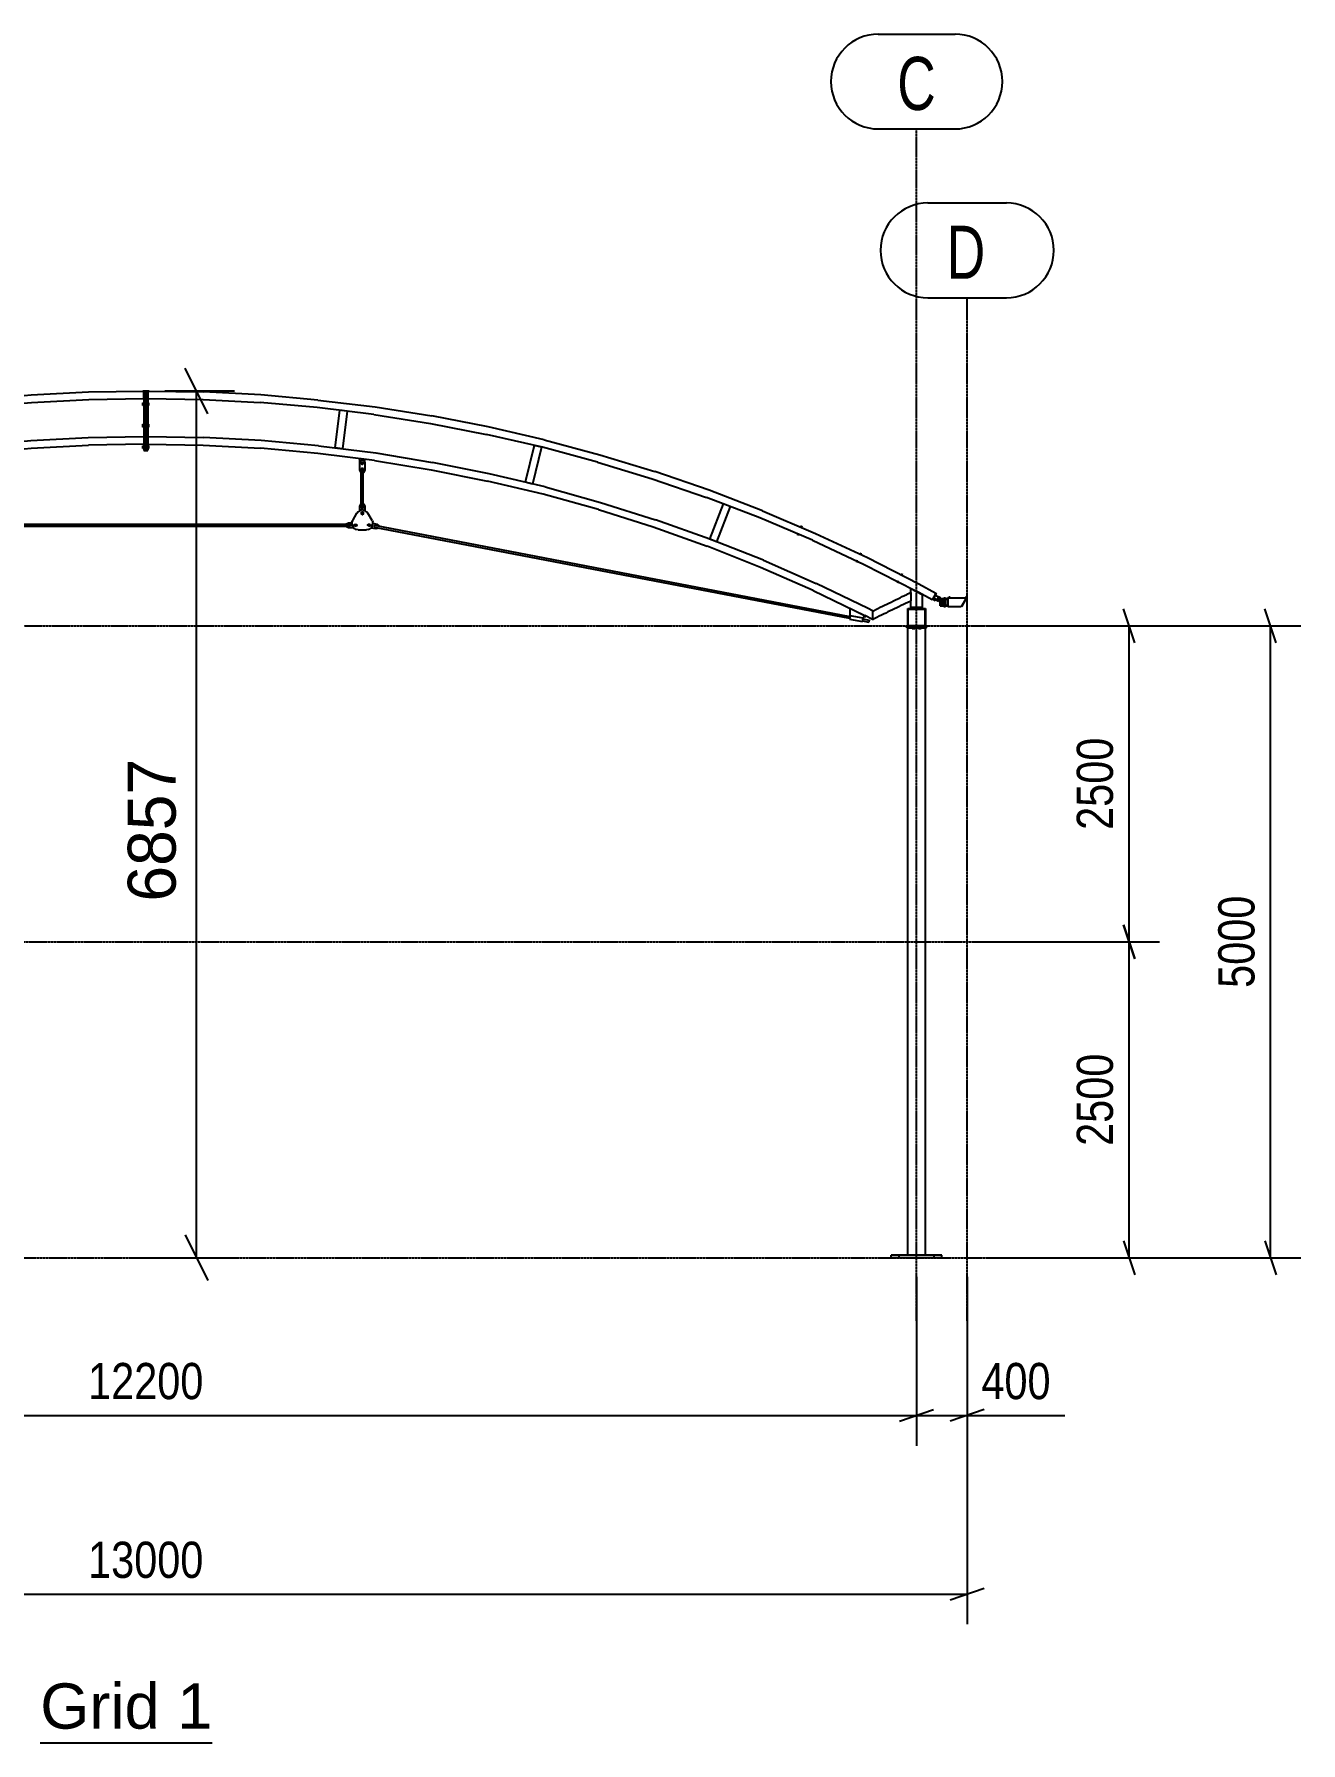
# Model space of a CAD drawing. Header units: millimetres. Extents: x 374 to 117179, y 600 to 17652.
# Drawn here: x 33720 to 43745, y 600 to 14119 of the extents above; entities that cross this region are included whole.
import ezdxf

# ---------------------------------------------------------------- set-up
doc = ezdxf.new("R2010")
doc.units = ezdxf.units.MM
doc.linetypes.add('DXK_LINE_DOT3', pattern=[5.9187, 2.979, -0.9799, 0.9799, -0.9799])
doc.styles.add('Arial', font='ARIAL.TTF', dxfattribs={"height": 0.2})
doc.styles.add('Arial Narrow', font='ARIALN.TTF', dxfattribs={"height": 0.2})
doc.styles.add('Comic Sans MS', font='COMIC.TTF', dxfattribs={"height": 0.2})
doc.styles.add('romsim', font='', dxfattribs={"height": 0.2})
doc.styles.get('romsim').set_extended_font_data('romsim')

# ---------------------------------------------------------------- blocks, each defined once
blk = doc.blocks.new('Unknown-502061-14 - 1938')
at = {"color": 7, "linetype": 'Continuous'}
blk.add_line((33768, 600), (35129, 600), dxfattribs=at)
at = {"color": 0, "linetype": 'Continuous'}
blk.add_wipeout([(35129, 712), (35129, 1088), (33768, 1088), (33768, 712)], dxfattribs=at)
at = {"color": 96, "linetype": 'Continuous', "style": 'Arial'}
blk.add_text('Grid 1', height=358.2, dxfattribs=at).set_placement((33768, 712))
blk = doc.blocks.new('Part-502061-13609 - 1938')
at = {"color": 7, "linetype": 'Continuous'}
for p, q in [((40659, 9734), (40749, 9686)), ((40659, 9701), (40659, 9734)), ((40659, 9582), (40659, 9635)), ((40749, 9686), (40749, 9582)), ((40749, 9582), (40659, 9582))]:
    blk.add_line(p, q, dxfattribs=at)
blk = doc.blocks.new('Part-502061-1948 - 1938')
at = {"color": 7, "linetype": 'Continuous'}
for p, q in [((40634, 4458), (40634, 9422)), ((40774, 4458), (40774, 9422))]:
    blk.add_line(p, q, dxfattribs=at)
blk = doc.blocks.new('Part-502061-13579 - 1938')
at = {"color": 7, "linetype": 'Continuous'}
for p, q in [((40890, 9628), (40900, 9654)), ((40890, 9596), (40890, 9628)), ((40893, 9628), (40902, 9651)), ((40893, 9599), (40893, 9628)), ((40893, 9599), (40902, 9599)), ((40900, 9654), (40947, 9654)), ((40947, 9651), (40902, 9651)), ((40946, 9596), (40946, 9599)), ((40947, 9654), (40947, 9651)), ((40890, 9596), (40946, 9596))]:
    blk.add_line(p, q, dxfattribs=at)
blk = doc.blocks.new('Part-502061-2029 - 1938')
at = {"color": 7, "linetype": 'Continuous'}
for p, q in [((40904, 4458), (40504, 4458)), ((40504, 4438), (40504, 4458)), ((40904, 4438), (40504, 4438)), ((40564, 4458), (40564, 4438)), ((40844, 4438), (40844, 4458)), ((40904, 4438), (40904, 4458))]:
    blk.add_line(p, q, dxfattribs=at)
blk = doc.blocks.new('Part-502061-13588 - 1938')
at = {"color": 7, "linetype": 'Continuous'}
for p, q in [((36187, 10243), (36207, 10253)), ((36187, 10242), (36187, 10243)), ((36222, 10242), (36187, 10242)), ((36187, 10225), (36222, 10225)), ((36187, 10223), (36187, 10225)), ((36207, 10213), (36187, 10223)), ((36207, 10253), (36235, 10253)), ((36247, 10213), (36207, 10213)), ((36222, 10241), (36222, 10242)), ((36222, 10225), (36222, 10226))]:
    blk.add_line(p, q, dxfattribs=at)
blk = doc.blocks.new('GridLine-502061-2042 - 1938')
at = {"color": 246, "linetype": 'Continuous'}
for p, q in [((40401, 14119), (41008, 14119)), ((40401, 13369), (41008, 13369))]:
    blk.add_line(p, q, dxfattribs=at)
at = {"color": 246, "linetype": 'DXK_LINE_DOT3'}
blk.add_line((40704, 3938), (40704, 13369), dxfattribs=at)
at = {"color": 246, "linetype": 'Continuous'}
for centre, start, end in [((40401, 13744), 90, 270), ((41008, 13744), 270, 90)]:
    blk.add_arc(centre, 375, start, end, dxfattribs=at)
at = {"color": 136, "linetype": 'Continuous', "style": 'romsim', "width": 0.75}
blk.add_text('C', height=420, dxfattribs=at).set_placement((40551, 13519))
blk = doc.blocks.new('GridLine-502061-2043 - 1938')
at = {"color": 246, "linetype": 'Continuous'}
for p, q in [((40793, 12783), (41415, 12783)), ((40793, 12033), (41415, 12033))]:
    blk.add_line(p, q, dxfattribs=at)
at = {"color": 246, "linetype": 'DXK_LINE_DOT3'}
blk.add_line((41104, 3938), (41104, 12033), dxfattribs=at)
at = {"color": 246, "linetype": 'Continuous'}
for centre, start, end in [((40793, 12408), 90, 270), ((41415, 12408), 270, 90)]:
    blk.add_arc(centre, 375, start, end, dxfattribs=at)
at = {"color": 136, "linetype": 'Continuous', "style": 'romsim', "width": 0.75}
blk.add_text('D', height=420, dxfattribs=at).set_placement((40943, 12183))
blk = doc.blocks.new('GridLine-502061-2044 - 1938')
at = {"color": 246, "linetype": 'Continuous'}
for p, q in [((25707, 4813), (26665, 4813)), ((25707, 4063), (26665, 4063))]:
    blk.add_line(p, q, dxfattribs=at)
at = {"color": 246, "linetype": 'DXK_LINE_DOT3'}
blk.add_line((27040, 4438), (41604, 4438), dxfattribs=at)
at = {"color": 246, "linetype": 'Continuous'}
for centre, start, end in [((25707, 4438), 90, 270), ((26665, 4438), 270, 90)]:
    blk.add_arc(centre, 375, start, end, dxfattribs=at)
at = {"color": 136, "linetype": 'Continuous', "style": 'romsim', "width": 0.75}
blk.add_text('+0', height=420, dxfattribs=at).set_placement((25857, 4213))
blk = doc.blocks.new('GridLine-502061-2045 - 1938')
at = {"color": 246, "linetype": 'Continuous'}
for p, q in [((25525, 7313), (27359, 7313)), ((25525, 6563), (27359, 6563))]:
    blk.add_line(p, q, dxfattribs=at)
at = {"color": 246, "linetype": 'DXK_LINE_DOT3'}
blk.add_line((27734, 6938), (41604, 6938), dxfattribs=at)
at = {"color": 246, "linetype": 'Continuous'}
for centre, start, end in [((25525, 6938), 90, 270), ((27359, 6938), 270, 90)]:
    blk.add_arc(centre, 375, start, end, dxfattribs=at)
at = {"color": 136, "linetype": 'Continuous', "style": 'romsim', "width": 0.75}
blk.add_text('+2500', height=420, dxfattribs=at).set_placement((25675, 6713))
blk = doc.blocks.new('GridLine-502061-2046 - 1938')
at = {"color": 246, "linetype": 'Continuous'}
for p, q in [((25543, 9813), (27378, 9813)), ((25543, 9063), (27378, 9063))]:
    blk.add_line(p, q, dxfattribs=at)
at = {"color": 246, "linetype": 'DXK_LINE_DOT3'}
blk.add_line((27753, 9438), (41604, 9438), dxfattribs=at)
at = {"color": 246, "linetype": 'Continuous'}
for centre, start, end in [((25543, 9438), 90, 270), ((27378, 9438), 270, 90)]:
    blk.add_arc(centre, 375, start, end, dxfattribs=at)
at = {"color": 136, "linetype": 'Continuous', "style": 'romsim', "width": 0.75}
blk.add_text('+5000', height=420, dxfattribs=at).set_placement((25693, 9213))
blk = doc.blocks.new('Part-502061-13562 - 1938')
at = {"color": 7, "linetype": 'Continuous'}
for p, q in [((32986, 10241), (32986, 10226)), ((32986, 10241), (36222, 10241)), ((32986, 10225), (36222, 10225)), ((36222, 10241), (36222, 10226))]:
    blk.add_line(p, q, dxfattribs=at)
blk = doc.blocks.new('Part-502061-13566 - 1938')
at = {"color": 7, "linetype": 'Continuous'}
for p, q in [((32791, 11169), (33242, 11224)), ((33242, 11224), (33695, 11264)), ((33695, 11264), (34149, 11288)), ((33699, 11204), (34152, 11228)), ((34149, 11288), (34589, 11295)), ((34152, 11228), (34589, 11235)), ((34589, 11291), (34589, 11295)), ((34589, 11235), (34589, 11291)), ((31895, 11011), (32342, 11098)), ((32342, 11098), (32791, 11169)), ((32352, 11039), (32799, 11109)), ((32799, 11109), (33248, 11165)), ((33248, 11165), (33699, 11204)), ((31452, 10909), (31895, 11011)), ((31466, 10850), (31908, 10952)), ((31908, 10952), (32352, 11039)), ((31013, 10791), (31452, 10909)), ((31029, 10733), (31466, 10850)), ((30578, 10658), (31013, 10791)), ((30596, 10601), (31029, 10733)), ((30148, 10510), (30578, 10658)), ((30168, 10453), (30596, 10601)), ((29723, 10347), (30148, 10510)), ((29746, 10291), (30168, 10453)), ((29304, 10169), (29723, 10347)), ((29329, 10114), (29746, 10291)), ((28892, 9977), (29304, 10169)), ((28918, 9923), (29329, 10114)), ((28487, 9770), (28892, 9977)), ((28515, 9717), (28918, 9923)), ((28353, 9696), (28487, 9770)), ((28382, 9644), (28353, 9696)), ((28382, 9644), (28515, 9717))]:
    blk.add_line(p, q, dxfattribs=at)
blk = doc.blocks.new('Part-502061-13567 - 1938')
at = {"color": 7, "linetype": 'Continuous'}
for p, q in [((34579, 11295), (34579, 11296)), ((34579, 11296), (34589, 11296)), ((34619, 11296), (34629, 11296)), ((34629, 11295), (34629, 11296))]:
    blk.add_line(p, q, dxfattribs=at)
blk = doc.blocks.new('Part-502061-13575 - 1938')
at = {"color": 7, "linetype": 'Continuous'}
for p, q in [((36414, 10234), (36411, 10219)), ((36411, 10218), (40173, 9497)), ((36414, 10234), (40176, 9512)), ((40276, 9477), (40325, 9467)), ((40279, 9493), (40328, 9483)), ((40328, 9483), (40325, 9467))]:
    blk.add_line(p, q, dxfattribs=at)
blk = doc.blocks.new('Part-502061-13576 - 1938')
at = {"color": 7, "linetype": 'Continuous'}
for p, q in [((36309, 10368), (36309, 10683)), ((36324, 10683), (36310, 10683)), ((36325, 10368), (36325, 10683)), ((36325, 10368), (36310, 10368))]:
    blk.add_line(p, q, dxfattribs=at)
blk = doc.blocks.new('Part-502061-13578 - 1938')
at = {"color": 7, "linetype": 'Continuous'}
for p, q in [((34619, 11235), (34619, 11295)), ((34619, 11295), (35059, 11288)), ((34619, 11235), (35057, 11228)), ((35057, 11228), (35509, 11204)), ((35513, 11264), (35059, 11288)), ((35966, 11224), (35513, 11264)), ((35966, 11224), (36418, 11169)), ((35960, 11165), (35509, 11204)), ((36409, 11109), (35960, 11165)), ((36409, 11109), (36856, 11039)), ((36418, 11169), (36867, 11098)), ((37313, 11011), (36867, 11098)), ((36856, 11039), (37301, 10952)), ((37742, 10850), (37301, 10952)), ((37756, 10909), (37313, 11011)), ((38179, 10733), (37742, 10850)), ((37756, 10909), (38196, 10791)), ((38179, 10733), (38612, 10601)), ((38196, 10791), (38631, 10658)), ((38612, 10601), (39040, 10453)), ((39061, 10510), (38631, 10658)), ((39463, 10291), (39040, 10453)), ((39485, 10347), (39061, 10510)), ((39880, 10114), (39463, 10291)), ((39485, 10347), (39904, 10169)), ((39904, 10169), (40316, 9977)), ((39880, 10114), (40290, 9923)), ((40290, 9923), (40693, 9717)), ((40316, 9977), (40721, 9770)), ((40721, 9770), (40856, 9696)), ((40826, 9644), (40693, 9717)), ((40856, 9696), (40826, 9644))]:
    blk.add_line(p, q, dxfattribs=at)
blk = doc.blocks.new('Part-502061-13580 - 1938')
at = {"color": 7, "linetype": 'Continuous'}
for p, q in [((40865, 9641), (40879, 9667)), ((40865, 9641), (40878, 9633)), ((40872, 9654), (40885, 9647)), ((40878, 9633), (40892, 9660)), ((40879, 9667), (40892, 9660))]:
    blk.add_line(p, q, dxfattribs=at)
blk = doc.blocks.new('Part-502061-13581 - 1938')
at = {"color": 7, "linetype": 'Continuous'}
for p, q in [((40634, 9434), (40634, 9574)), ((40634, 9574), (40774, 9574)), ((40774, 9574), (40774, 9434)), ((40774, 9434), (40634, 9434))]:
    blk.add_line(p, q, dxfattribs=at)
blk = doc.blocks.new('Part-502061-13582 - 1938')
at = {"color": 7, "linetype": 'Continuous'}
for p, q in [((40952, 9661), (40952, 9662)), ((40952, 9662), (40958, 9662)), ((40952, 9659), (40952, 9661)), ((40955, 9660), (40954, 9660)), ((40954, 9660), (40954, 9659)), ((40964, 9660), (40955, 9660)), ((40955, 9660), (40955, 9660)), ((40958, 9662), (40959, 9662)), ((40959, 9662), (40959, 9662)), ((40959, 9662), (40960, 9662)), ((40960, 9662), (40960, 9663)), ((40960, 9663), (40960, 9663)), ((40960, 9663), (40961, 9663)), ((40961, 9664), (40961, 9665)), ((40961, 9665), (40961, 9665)), ((40961, 9665), (40962, 9665)), ((40961, 9663), (40961, 9664)), ((40962, 9665), (40962, 9666)), ((40962, 9666), (40963, 9666)), ((40963, 9666), (40963, 9666)), ((40963, 9666), (40964, 9666)), ((40964, 9666), (40965, 9666)), ((40965, 9660), (40964, 9660)), ((40964, 9660), (40964, 9660)), ((40965, 9666), (40965, 9666)), ((40965, 9666), (40966, 9666)), ((40966, 9661), (40965, 9661)), ((40965, 9661), (40965, 9660)), ((40966, 9666), (40966, 9665)), ((40966, 9665), (40966, 9665)), ((40966, 9665), (40967, 9664)), ((40967, 9662), (40966, 9661)), ((40966, 9661), (40966, 9661)), ((40967, 9664), (40967, 9664)), ((40967, 9664), (40967, 9663)), ((40967, 9663), (40967, 9663)), ((40967, 9663), (40967, 9662)), ((41098, 9658), (41061, 9593)), ((41089, 9664), (41089, 9665)), ((41089, 9665), (41090, 9665)), ((41090, 9659), (41089, 9664)), ((41090, 9665), (41098, 9660)), ((41093, 9661), (41092, 9661)), ((41092, 9661), (41092, 9661)), ((41092, 9661), (41092, 9659)), ((41092, 9659), (41092, 9659)), ((41096, 9659), (41093, 9661)), ((41098, 9660), (41098, 9660)), ((41098, 9660), (41099, 9659)), ((41099, 9659), (41098, 9658)), ((41099, 9659), (41099, 9659)), ((41050, 9587), (40964, 9587)), ((40964, 9587), (40964, 9587)), ((41060, 9591), (41059, 9590)), ((41061, 9593), (41060, 9591))]:
    blk.add_line(p, q, dxfattribs=at)
blk = doc.blocks.new('Part-502061-13583 - 1938')
at = {"color": 7, "linetype": 'Continuous'}
for p, q in [((40952, 9587), (40952, 9659)), ((40952, 9659), (41099, 9659)), ((41099, 9659), (41057, 9587)), ((41057, 9587), (40952, 9587))]:
    blk.add_line(p, q, dxfattribs=at)
blk = doc.blocks.new('Part-502061-13584 - 1938')
at = {"color": 7, "linetype": 'Continuous'}
for p, q in [((40433, 9592), (40451, 9601)), ((40451, 9601), (40468, 9609)), ((40468, 9609), (40485, 9618)), ((40485, 9618), (40503, 9626)), ((40503, 9626), (40521, 9635)), ((40521, 9635), (40538, 9643)), ((40538, 9643), (40556, 9652)), ((40556, 9652), (40573, 9660)), ((40573, 9660), (40591, 9669)), ((40599, 9606), (40582, 9598)), ((40591, 9669), (40608, 9677)), ((40617, 9614), (40599, 9606)), ((40608, 9677), (40626, 9685)), ((40634, 9623), (40617, 9614)), ((40644, 9694), (40626, 9685)), ((40652, 9631), (40634, 9623)), ((40659, 9701), (40644, 9694)), ((40659, 9635), (40652, 9631)), ((40659, 9701), (40659, 9635)), ((40356, 9554), (40363, 9557)), ((40356, 9554), (40356, 9529)), ((40356, 9529), (40356, 9486)), ((40373, 9495), (40356, 9486)), ((40363, 9557), (40381, 9566)), ((40390, 9504), (40373, 9495)), ((40381, 9566), (40398, 9575)), ((40408, 9513), (40390, 9504)), ((40398, 9575), (40416, 9584)), ((40425, 9521), (40408, 9513)), ((40416, 9584), (40433, 9592)), ((40442, 9530), (40425, 9521)), ((40460, 9538), (40442, 9530)), ((40477, 9547), (40460, 9538)), ((40494, 9556), (40477, 9547)), ((40512, 9564), (40494, 9556)), ((40529, 9572), (40512, 9564)), ((40547, 9581), (40529, 9572)), ((40564, 9589), (40547, 9581)), ((40582, 9598), (40564, 9589))]:
    blk.add_line(p, q, dxfattribs=at)
blk = doc.blocks.new('Part-502061-13585 - 1938')
at = {"color": 7, "linetype": 'Continuous'}
for p, q in [((36241, 10271), (36274, 10329)), ((36274, 10329), (36283, 10341)), ((36351, 10341), (36361, 10329)), ((36394, 10271), (36361, 10329)), ((36235, 10258), (36241, 10271)), ((36284, 10196), (36269, 10199)), ((36284, 10196), (36351, 10196)), ((36365, 10199), (36351, 10196)), ((36394, 10271), (36399, 10258))]:
    blk.add_line(p, q, dxfattribs=at)
for centre, start, end in [((36317, 10304), 47.1484, 132.8592), ((36284, 10246), 167.1446, 252.8604), ((36351, 10246), 287.1468, 12.863)]:
    blk.add_arc(centre, 50, start, end, dxfattribs=at)
blk = doc.blocks.new('Part-502061-13591 - 1938')
at = {"color": 7, "linetype": 'Continuous'}
for p, q in [((32786, 10805), (33238, 10862)), ((33238, 10862), (33693, 10903)), ((33245, 10802), (33697, 10843)), ((33693, 10903), (34148, 10927)), ((33697, 10843), (34150, 10867)), ((34148, 10927), (34589, 10935)), ((34589, 10875), (34150, 10867)), ((34589, 10935), (34589, 10875)), ((31888, 10641), (32336, 10731)), ((32336, 10731), (32786, 10805)), ((32346, 10672), (32794, 10745)), ((32794, 10745), (33245, 10802)), ((31445, 10536), (31888, 10641)), ((31459, 10478), (31901, 10583)), ((31901, 10583), (32346, 10672)), ((30570, 10277), (31005, 10414)), ((31005, 10414), (31445, 10536)), ((31022, 10357), (31459, 10478)), ((30140, 10124), (30570, 10277)), ((30589, 10220), (31022, 10357)), ((30161, 10068), (30589, 10220)), ((29716, 9956), (30140, 10124)), ((29739, 9900), (30161, 10068)), ((29298, 9772), (29716, 9956)), ((29324, 9718), (29739, 9900)), ((28888, 9574), (29298, 9772)), ((28915, 9520), (29324, 9718)), ((28852, 9555), (28888, 9574)), ((28853, 9488), (28852, 9555)), ((28853, 9488), (28915, 9520))]:
    blk.add_line(p, q, dxfattribs=at)
blk = doc.blocks.new('Part-502061-13604 - 1938')
at = {"color": 7, "linetype": 'Continuous'}
for p, q in [((34589, 11295), (34589, 11296)), ((34589, 11296), (34604, 11296)), ((34589, 11291), (34589, 11291)), ((34604, 11291), (34589, 11291)), ((34589, 11291), (34589, 10831)), ((34604, 11295), (34604, 11296)), ((34604, 11294), (34604, 11295)), ((34604, 11295), (34604, 11295)), ((34604, 11291), (34604, 11294)), ((34604, 11291), (34604, 10831)), ((34589, 10831), (34589, 10828)), ((34604, 10831), (34589, 10831)), ((34589, 10828), (34589, 10827)), ((34589, 10827), (34589, 10826)), ((34589, 10826), (34589, 10826)), ((34589, 10826), (34604, 10826)), ((34604, 10828), (34604, 10831)), ((34604, 10827), (34604, 10828)), ((34604, 10826), (34604, 10827)), ((34604, 10826), (34604, 10826))]:
    blk.add_line(p, q, dxfattribs=at)
blk = doc.blocks.new('Part-502061-13605 - 1938')
at = {"color": 7, "linetype": 'Continuous'}
for p, q in [((34604, 11296), (34604, 11295)), ((34604, 11296), (34619, 11296)), ((34604, 11295), (34604, 11295)), ((34604, 11295), (34604, 11294)), ((34604, 11294), (34604, 11291)), ((34619, 11291), (34604, 11291)), ((34604, 11291), (34604, 10831)), ((34619, 11295), (34619, 11296)), ((34619, 11291), (34619, 10831)), ((34604, 10831), (34604, 10828)), ((34619, 10831), (34604, 10831)), ((34604, 10828), (34604, 10827)), ((34604, 10827), (34604, 10826)), ((34604, 10826), (34604, 10826)), ((34604, 10826), (34619, 10826)), ((34619, 10828), (34619, 10831)), ((34619, 10827), (34619, 10828)), ((34619, 10826), (34619, 10827)), ((34619, 10826), (34619, 10826))]:
    blk.add_line(p, q, dxfattribs=at)
blk = doc.blocks.new('Part-502061-13608 - 1938')
at = {"color": 7, "linetype": 'Continuous'}
for p, q in [((40638, 9570), (40770, 9570)), ((40638, 9438), (40638, 9570)), ((40770, 9570), (40770, 9438)), ((40770, 9438), (40638, 9438))]:
    blk.add_line(p, q, dxfattribs=at)
blk = doc.blocks.new('Part-502061-13610 - 1938')
at = {"color": 7, "linetype": 'Continuous'}
for p, q in [((34619, 10875), (34619, 10935)), ((34619, 10935), (35060, 10927)), ((34619, 10875), (35058, 10867)), ((35058, 10867), (35511, 10843)), ((35516, 10903), (35060, 10927)), ((35964, 10802), (35511, 10843)), ((35970, 10862), (35516, 10903)), ((35970, 10862), (36423, 10805)), ((36414, 10745), (35964, 10802)), ((36414, 10745), (36862, 10672)), ((36423, 10805), (36873, 10731)), ((37320, 10641), (36873, 10731)), ((36862, 10672), (37307, 10583)), ((37749, 10478), (37307, 10583)), ((37764, 10536), (37320, 10641)), ((38186, 10357), (37749, 10478)), ((37764, 10536), (38203, 10414)), ((38203, 10414), (38638, 10277)), ((38186, 10357), (38619, 10220)), ((39068, 10124), (38638, 10277)), ((38619, 10220), (39047, 10068)), ((39469, 9900), (39047, 10068)), ((39492, 9956), (39068, 10124)), ((39885, 9718), (39469, 9900)), ((39492, 9956), (39910, 9772)), ((40321, 9574), (39910, 9772)), ((39885, 9718), (40294, 9520)), ((40356, 9488), (40294, 9520)), ((40356, 9555), (40321, 9574)), ((40356, 9555), (40356, 9488))]:
    blk.add_line(p, q, dxfattribs=at)
blk = doc.blocks.new('Part-502061-13611 - 1938')
at = {"color": 7, "linetype": 'Continuous'}
for p, q in [((36136, 11143), (36100, 10845)), ((36196, 11136), (36136, 11143)), ((36196, 11136), (36160, 10838)), ((36160, 10838), (36100, 10845))]:
    blk.add_line(p, q, dxfattribs=at)
blk = doc.blocks.new('Part-502061-13612 - 1938')
at = {"color": 7, "linetype": 'Continuous'}
for p, q in [((40902, 9599), (40902, 9649)), ((40902, 9649), (40952, 9649)), ((40952, 9599), (40902, 9599)), ((40949, 9646), (40905, 9646)), ((40905, 9646), (40905, 9602)), ((40905, 9602), (40949, 9602)), ((40949, 9602), (40949, 9646)), ((40952, 9649), (40952, 9599))]:
    blk.add_line(p, q, dxfattribs=at)
blk = doc.blocks.new('Part-502061-13613 - 1938')
at = {"color": 7, "linetype": 'Continuous'}
for p, q in [((40828, 9648), (40833, 9645)), ((40859, 9692), (40833, 9645)), ((40855, 9695), (40859, 9692))]:
    blk.add_line(p, q, dxfattribs=at)
blk = doc.blocks.new('Part-502061-13614 - 1938')
at = {"color": 7, "linetype": 'Continuous'}
for p, q in [((40839, 9657), (40865, 9642)), ((40852, 9680), (40879, 9666))]:
    blk.add_line(p, q, dxfattribs=at)
blk = doc.blocks.new('Part-502061-13615 - 1938')
at = {"color": 7, "linetype": 'Continuous'}
for p, q in [((40880, 9638), (40891, 9632)), ((40890, 9655), (40899, 9651))]:
    blk.add_line(p, q, dxfattribs=at)
blk = doc.blocks.new('Part-502061-13616 - 1938')
at = {"color": 7, "linetype": 'Continuous'}
for p, q in [((40843, 9646), (40847, 9653)), ((40854, 9639), (40843, 9646)), ((40847, 9653), (40858, 9646)), ((40848, 9643), (40852, 9650)), ((40854, 9639), (40858, 9646))]:
    blk.add_line(p, q, dxfattribs=at)
blk = doc.blocks.new('Part-502061-13617 - 1938')
at = {"color": 7, "linetype": 'Continuous'}
for p, q in [((36297, 10728), (36297, 10760)), ((36337, 10728), (36337, 10755))]:
    blk.add_line(p, q, dxfattribs=at)
blk = doc.blocks.new('Part-502061-13618 - 1938')
at = {"color": 7, "linetype": 'Continuous'}
for p, q in [((40177, 9515), (40172, 9490)), ((40172, 9490), (40275, 9471)), ((40177, 9517), (40177, 9516)), ((40177, 9517), (40177, 9517)), ((40177, 9516), (40177, 9516)), ((40177, 9516), (40177, 9515)), ((40275, 9473), (40280, 9498)), ((40275, 9472), (40275, 9473)), ((40275, 9471), (40275, 9472)), ((40275, 9471), (40275, 9471))]:
    blk.add_line(p, q, dxfattribs=at)
blk = doc.blocks.new('Part-502061-13619 - 1938')
at = {"color": 7, "linetype": 'Continuous'}
for p, q in [((40177, 9573), (40178, 9574)), ((40177, 9572), (40177, 9573)), ((40177, 9573), (40177, 9573)), ((40177, 9517), (40177, 9572)), ((40280, 9498), (40177, 9517)), ((40178, 9574), (40178, 9574)), ((40178, 9574), (40179, 9574)), ((40179, 9574), (40180, 9574)), ((40180, 9574), (40301, 9514)), ((40280, 9498), (40281, 9502)), ((40282, 9505), (40281, 9502)), ((40291, 9511), (40289, 9510)), ((40291, 9511), (40300, 9511)), ((40301, 9511), (40300, 9511)), ((40301, 9514), (40301, 9514))]:
    blk.add_line(p, q, dxfattribs=at)
for centre, radius, start, end in [((40291, 9501), 10, 103.2549, 156.2745), ((40300, 9513), 2, 289.232, 44.6243)]:
    blk.add_arc(centre, radius, start, end, dxfattribs=at)
blk = doc.blocks.new('Part-502061-13620 - 1938')
at = {"color": 7, "linetype": 'Continuous'}
for p, q in [((36297, 10383), (36307, 10403)), ((36297, 10350), (36297, 10383)), ((36307, 10403), (36309, 10403)), ((36309, 10403), (36309, 10368)), ((36309, 10368), (36310, 10368)), ((36323, 10368), (36326, 10368)), ((36326, 10368), (36326, 10403)), ((36326, 10403), (36327, 10403)), ((36327, 10403), (36337, 10383)), ((36337, 10383), (36337, 10350))]:
    blk.add_line(p, q, dxfattribs=at)
blk = doc.blocks.new('Part-502061-13621 - 1938')
at = {"color": 7, "linetype": 'Continuous'}
for p, q in [((36423, 10204), (36385, 10211)), ((36400, 10249), (36431, 10243)), ((36411, 10218), (36411, 10219)), ((36411, 10218), (36445, 10211)), ((36414, 10235), (36448, 10228)), ((36414, 10234), (36414, 10235)), ((36445, 10210), (36423, 10204)), ((36431, 10243), (36448, 10229)), ((36445, 10211), (36445, 10210)), ((36448, 10229), (36448, 10228))]:
    blk.add_line(p, q, dxfattribs=at)
blk = doc.blocks.new('Part-502061-13622 - 1938')
at = {"color": 7, "linetype": 'Continuous'}
for p, q in [((36297, 10728), (36297, 10732)), ((36297, 10668), (36297, 10728)), ((36309, 10683), (36310, 10683)), ((36309, 10683), (36309, 10648)), ((36324, 10683), (36326, 10683)), ((36326, 10648), (36326, 10683)), ((36337, 10732), (36337, 10728)), ((36337, 10728), (36337, 10668)), ((36307, 10648), (36297, 10668)), ((36309, 10648), (36307, 10648)), ((36327, 10648), (36326, 10648)), ((36337, 10668), (36327, 10648))]:
    blk.add_line(p, q, dxfattribs=at)
blk.add_arc((36317, 10728), 20, 10.0037, 170.0037, dxfattribs=at)
blk = doc.blocks.new('Part-502061-13623 - 1938')
at = {"color": 7, "linetype": 'Continuous'}
for p, q in [((37676, 10865), (37605, 10573)), ((37735, 10850), (37663, 10559)), ((37735, 10850), (37676, 10865)), ((37663, 10559), (37605, 10573))]:
    blk.add_line(p, q, dxfattribs=at)
blk = doc.blocks.new('Part-502061-13624 - 1938')
at = {"color": 7, "linetype": 'Continuous'}
for p, q in [((39172, 10403), (39065, 10122)), ((39228, 10382), (39121, 10101)), ((39228, 10382), (39172, 10403)), ((39121, 10101), (39065, 10122))]:
    blk.add_line(p, q, dxfattribs=at)
blk = doc.blocks.new('Bolt-502061-13631 - 1938')
at = {"color": 7, "linetype": 'Continuous'}
for p, q in [((39759, 10160), (39761, 10164)), ((39773, 10154), (39759, 10160)), ((39768, 10162), (39761, 10164)), ((39763, 10158), (39765, 10163)), ((39764, 10163), (39765, 10163)), ((39764, 10163), (39765, 10163)), ((39770, 10156), (39772, 10160)), ((39773, 10154), (39775, 10159)), ((39784, 10220), (39786, 10225)), ((39800, 10219), (39786, 10225)), ((39787, 10219), (39789, 10223)), ((39798, 10214), (39791, 10217)), ((39794, 10216), (39796, 10220)), ((39794, 10216), (39794, 10216)), ((39794, 10216), (39794, 10216)), ((39798, 10214), (39800, 10219))]:
    blk.add_line(p, q, dxfattribs=at)
blk = doc.blocks.new('Bolt-502061-13632 - 1938')
at = {"color": 7, "linetype": 'Continuous'}
for p, q in [((40253, 10006), (40255, 10011)), ((40269, 10005), (40255, 10011)), ((40257, 10005), (40259, 10009)), ((40264, 10002), (40266, 10006)), ((40267, 10000), (40269, 10005)), ((40226, 9947), (40228, 9952)), ((40240, 9941), (40226, 9947)), ((40235, 9948), (40228, 9952)), ((40230, 9945), (40232, 9950)), ((40232, 9950), (40232, 9950)), ((40232, 9950), (40232, 9950)), ((40237, 9942), (40239, 9947)), ((40240, 9941), (40242, 9945)), ((40267, 10000), (40260, 10003)), ((40264, 10001), (40264, 10001)), ((40264, 10001), (40264, 10001))]:
    blk.add_line(p, q, dxfattribs=at)
blk = doc.blocks.new('Bolt-502061-13633 - 1938')
at = {"color": 7, "linetype": 'Continuous'}
for p, q in [((40551, 9784), (40553, 9789)), ((40565, 9778), (40551, 9784)), ((40560, 9785), (40553, 9789)), ((40554, 9783), (40557, 9787)), ((40556, 9787), (40556, 9787)), ((40556, 9787), (40556, 9787)), ((40561, 9779), (40563, 9784)), ((40565, 9778), (40567, 9782)), ((40580, 9843), (40582, 9847)), ((40595, 9840), (40582, 9847)), ((40583, 9841), (40585, 9845)), ((40593, 9836), (40586, 9839)), ((40590, 9838), (40592, 9842)), ((40590, 9837), (40590, 9837)), ((40590, 9837), (40590, 9837)), ((40593, 9836), (40595, 9840))]:
    blk.add_line(p, q, dxfattribs=at)
blk = doc.blocks.new('Bolt-502061-13634 - 1938')
at = {"color": 7, "linetype": 'Continuous'}
for p, q in [((40919, 9654), (40919, 9659)), ((40919, 9659), (40934, 9659)), ((40923, 9654), (40923, 9659)), ((40923, 9649), (40923, 9651)), ((40923, 9602), (40923, 9646)), ((40931, 9654), (40931, 9659)), ((40931, 9649), (40931, 9651)), ((40931, 9602), (40931, 9646)), ((40934, 9654), (40934, 9659)), ((40919, 9591), (40919, 9596)), ((40919, 9591), (40934, 9591)), ((40923, 9591), (40923, 9596)), ((40931, 9591), (40931, 9596)), ((40934, 9591), (40934, 9596))]:
    blk.add_line(p, q, dxfattribs=at)
blk = doc.blocks.new('Bolt-502061-13637 - 1938')
at = {"color": 7, "linetype": 'Continuous'}
for p, q in [((36310, 10334), (36311, 10337)), ((36310, 10323), (36310, 10334)), ((36311, 10320), (36310, 10323)), ((36311, 10337), (36312, 10339)), ((36312, 10318), (36311, 10320)), ((36312, 10339), (36315, 10340)), ((36315, 10316), (36312, 10318)), ((36315, 10340), (36317, 10341)), ((36317, 10316), (36315, 10316)), ((36317, 10341), (36320, 10340)), ((36320, 10316), (36317, 10316)), ((36320, 10340), (36322, 10339)), ((36322, 10318), (36320, 10316)), ((36322, 10339), (36324, 10337)), ((36324, 10320), (36322, 10318)), ((36324, 10337), (36324, 10334)), ((36324, 10334), (36324, 10323)), ((36324, 10323), (36324, 10320))]:
    blk.add_line(p, q, dxfattribs=at)
for start, end in [(90.0022, 270.0022), (270.0022, 90.0022)]:
    blk.add_arc((36317, 10328), 6, start, end, dxfattribs=at)
blk = doc.blocks.new('Bolt-502061-13638 - 1938')
at = {"color": 7, "linetype": 'Continuous'}
for p, q in [((36250, 10236), (36252, 10238)), ((36250, 10233), (36250, 10236)), ((36250, 10231), (36250, 10233)), ((36252, 10228), (36250, 10231)), ((36252, 10238), (36254, 10240)), ((36254, 10227), (36252, 10228)), ((36254, 10240), (36257, 10240)), ((36257, 10226), (36254, 10227)), ((36257, 10240), (36268, 10240)), ((36268, 10226), (36257, 10226)), ((36268, 10240), (36270, 10240)), ((36270, 10227), (36268, 10226)), ((36270, 10240), (36273, 10238)), ((36273, 10228), (36270, 10227)), ((36273, 10238), (36274, 10236)), ((36274, 10231), (36273, 10228)), ((36274, 10236), (36275, 10233)), ((36275, 10233), (36274, 10231))]:
    blk.add_line(p, q, dxfattribs=at)
for start, end in [(0.0023, 180.0023), (180.0023, 0.0023)]:
    blk.add_arc((36262, 10233), 6, start, end, dxfattribs=at)
blk = doc.blocks.new('Bolt-502061-13639 - 1938')
at = {"color": 7, "linetype": 'Continuous'}
for p, q in [((36361, 10236), (36362, 10239)), ((36361, 10233), (36361, 10236)), ((36362, 10231), (36361, 10233)), ((36362, 10239), (36364, 10241)), ((36364, 10229), (36362, 10231)), ((36364, 10241), (36366, 10242)), ((36366, 10228), (36364, 10229)), ((36366, 10242), (36369, 10242)), ((36377, 10226), (36366, 10228)), ((36369, 10242), (36380, 10240)), ((36380, 10226), (36377, 10226)), ((36380, 10240), (36382, 10239)), ((36382, 10227), (36380, 10226)), ((36382, 10239), (36384, 10237)), ((36384, 10229), (36382, 10227)), ((36384, 10237), (36385, 10234)), ((36385, 10231), (36384, 10229)), ((36385, 10234), (36385, 10231))]:
    blk.add_line(p, q, dxfattribs=at)
for start, end in [(349.1418, 169.1418), (169.1418, 349.1418)]:
    blk.add_arc((36373, 10234), 6, start, end, dxfattribs=at)
blk = doc.blocks.new('Bolt-502061-13643 - 1938')
at = {"color": 7, "linetype": 'Continuous'}
for p, q in [((34581, 11202), (34589, 11202)), ((34581, 11180), (34581, 11202)), ((34581, 11196), (34589, 11196)), ((34581, 11185), (34589, 11185)), ((34589, 11180), (34581, 11180)), ((34627, 11202), (34619, 11202)), ((34619, 11196), (34627, 11196)), ((34619, 11185), (34627, 11185)), ((34619, 11180), (34627, 11180)), ((34627, 11180), (34627, 11202)), ((34581, 11032), (34589, 11032)), ((34581, 11010), (34581, 11032)), ((34581, 11026), (34589, 11026)), ((34581, 11015), (34589, 11015)), ((34589, 11010), (34581, 11010)), ((34627, 11032), (34619, 11032)), ((34619, 11026), (34627, 11026)), ((34619, 11015), (34627, 11015)), ((34619, 11010), (34627, 11010)), ((34627, 11010), (34627, 11032)), ((34581, 10862), (34589, 10862)), ((34581, 10840), (34581, 10862)), ((34581, 10856), (34589, 10856)), ((34581, 10845), (34589, 10845)), ((34589, 10840), (34581, 10840)), ((34627, 10862), (34619, 10862)), ((34619, 10856), (34627, 10856)), ((34619, 10845), (34627, 10845)), ((34619, 10840), (34627, 10840)), ((34627, 10840), (34627, 10862))]:
    blk.add_line(p, q, dxfattribs=at)
blk = doc.blocks.new('Bolt-502061-13644 - 1938')
at = {"color": 7, "linetype": 'Continuous'}
for p, q in [((40853, 9681), (40852, 9680)), ((40852, 9680), (40853, 9681))]:
    blk.add_line(p, q, dxfattribs=at)
blk = doc.blocks.new('Bolt-502061-13645 - 1938')
at = {"color": 7, "linetype": 'Continuous'}
for p, q in [((40843, 9646), (40840, 9641)), ((40852, 9635), (40840, 9641)), ((40854, 9639), (40843, 9646)), ((40846, 9638), (40848, 9643)), ((40847, 9653), (40847, 9653)), ((40858, 9646), (40847, 9653)), ((40852, 9650), (40853, 9652)), ((40854, 9639), (40852, 9635)), ((40858, 9647), (40858, 9646))]:
    blk.add_line(p, q, dxfattribs=at)
blk = doc.blocks.new('Bolt-502061-13646 - 1938')
at = {"color": 7, "linetype": 'Continuous'}
for radius, start, end in [(7, 359.9992, 179.9992), (7, 179.9992, 359.9992), (6, 119.9992, 299.9992), (6, 299.9992, 119.9992)]:
    blk.add_arc((36317, 10723), radius, start, end, dxfattribs=at)
blk = doc.blocks.new('Part-502061-13648 - 1938')
at = {"color": 7, "linetype": 'Continuous'}
for p, q in [((40634, 9434), (40626, 9434)), ((40626, 9422), (40626, 9434)), ((40626, 9422), (40754, 9422)), ((40634, 9434), (40634, 9434)), ((40642, 9422), (40642, 9434)), ((40654, 9422), (40654, 9434)), ((40664, 9422), (40664, 9434)), ((40744, 9422), (40744, 9434)), ((40754, 9422), (40754, 9434)), ((40754, 9422), (40782, 9422)), ((40766, 9422), (40766, 9434)), ((40782, 9434), (40774, 9434)), ((40782, 9422), (40782, 9434))]:
    blk.add_line(p, q, dxfattribs=at)
blk = doc.blocks.new('Bolt-502061-13651 - 1938')
at = {"color": 7, "linetype": 'Continuous'}
for p, q in [((40670, 9414), (40670, 9422)), ((40689, 9414), (40670, 9414)), ((40679, 9414), (40679, 9422)), ((40689, 9422), (40689, 9414)), ((40720, 9414), (40720, 9422)), ((40739, 9414), (40720, 9414)), ((40729, 9414), (40729, 9422)), ((40739, 9422), (40739, 9414))]:
    blk.add_line(p, q, dxfattribs=at)
blk = doc.blocks.new('Part-502061-13654 - 1938')
at = {"color": 7, "linetype": 'Continuous'}
for p, q in [((40659, 9582), (40658, 9582)), ((40658, 9582), (40658, 9582)), ((40658, 9574), (40658, 9582)), ((40659, 9582), (40659, 9582)), ((40661, 9574), (40661, 9582)), ((40661, 9582), (40748, 9582)), ((40748, 9574), (40748, 9582)), ((40750, 9582), (40749, 9582)), ((40750, 9582), (40750, 9582)), ((40750, 9582), (40750, 9582)), ((40750, 9574), (40750, 9582))]:
    blk.add_line(p, q, dxfattribs=at)
blk = doc.blocks.new('StraightDimension-502061-2049 - 1938')
at = {"color": 6, "linetype": 'Continuous'}
for p, q in [((28504, 4288), (28504, 2951)), ((40704, 4288), (40704, 2951)), ((28639, 3236), (28369, 3146)), ((28504, 3191), (40704, 3191)), ((40569, 3146), (40839, 3236))]:
    blk.add_line(p, q, dxfattribs=at)
at = {"color": 0}
blk.add_wipeout([(35121, 3259), (35121, 3679), (34087, 3679), (34087, 3259)], dxfattribs=at)
at = {"color": 7, "style": 'Arial Narrow'}
blk.add_text('12200', height=286.3, dxfattribs=at).set_placement((34147, 3319))
blk = doc.blocks.new('StraightDimension-502061-2052 - 1938')
at = {"color": 6, "linetype": 'Continuous'}
for p, q in [((42431, 9303), (42341, 9573)), ((41254, 9438), (42626, 9438)), ((42386, 6938), (42386, 9438)), ((42341, 7073), (42431, 6803)), ((41254, 6938), (42626, 6938))]:
    blk.add_line(p, q, dxfattribs=at)
at = {"color": 0}
blk.add_wipeout([(42318, 8614), (41898, 8614), (41898, 7763), (42318, 7763)], dxfattribs=at)
at = {"color": 7, "style": 'Arial Narrow'}
blk.add_text('2500', height=286.3, rotation=90.0002, dxfattribs=at).set_placement((42258, 7823))
blk = doc.blocks.new('StraightDimension-502061-2048 - 1938')
at = {"color": 6, "linetype": 'Continuous'}
for p, q in [((40704, 4288), (40704, 2951)), ((41104, 4288), (41104, 2951)), ((40569, 3146), (40839, 3236)), ((40704, 3191), (41104, 3191)), ((41239, 3236), (40969, 3146))]:
    blk.add_line(p, q, dxfattribs=at)
at = {"color": 0}
blk.add_wipeout([(41825, 3259), (41825, 3679), (41157, 3679), (41157, 3259)], dxfattribs=at)
at = {"color": 6, "linetype": 'Continuous'}
blk.add_line((41104, 3191), (41878, 3191), dxfattribs=at)
blk.add_line((41104, 3191), (41878, 3191), dxfattribs=at)
at = {"color": 7, "style": 'Arial Narrow'}
blk.add_text('400', height=286.3, dxfattribs=at).set_placement((41217, 3319))
blk = doc.blocks.new('StraightDimension-502061-2053 - 1938')
at = {"color": 6, "linetype": 'Continuous'}
for p, q in [((42431, 6803), (42341, 7073)), ((41254, 6938), (42626, 6938)), ((42386, 4438), (42386, 6938)), ((42341, 4573), (42431, 4303)), ((41254, 4438), (42626, 4438))]:
    blk.add_line(p, q, dxfattribs=at)
at = {"color": 0}
blk.add_wipeout([(42318, 6114), (41898, 6114), (41898, 5263), (42318, 5263)], dxfattribs=at)
at = {"color": 7, "style": 'Arial Narrow'}
blk.add_text('2500', height=286.3, rotation=90.0002, dxfattribs=at).set_placement((42258, 5323))
blk = doc.blocks.new('StraightDimension-502061-2055 - 1938')
at = {"color": 6, "linetype": 'Continuous'}
for p, q in [((28104, 4288), (28104, 1538)), ((41104, 4288), (41104, 1538)), ((28239, 1823), (27969, 1732)), ((28104, 1777), (41104, 1777)), ((40969, 1732), (41239, 1823))]:
    blk.add_line(p, q, dxfattribs=at)
at = {"color": 0}
blk.add_wipeout([(35121, 1845), (35121, 2265), (34087, 2265), (34087, 1845)], dxfattribs=at)
at = {"color": 7, "style": 'Arial Narrow'}
blk.add_text('13000', height=286.3, dxfattribs=at).set_placement((34147, 1905))
blk = doc.blocks.new('StraightDimension-502061-2057 - 1938')
at = {"color": 6, "linetype": 'Continuous'}
for p, q in [((43550, 9303), (43460, 9573)), ((41254, 9438), (43745, 9438)), ((43505, 4438), (43505, 9438)), ((43460, 4573), (43550, 4303)), ((41254, 4438), (43745, 4438))]:
    blk.add_line(p, q, dxfattribs=at)
at = {"color": 0}
blk.add_wipeout([(43438, 7364), (43018, 7364), (43018, 6513), (43438, 6513)], dxfattribs=at)
at = {"color": 7, "style": 'Arial Narrow'}
blk.add_text('5000', height=286.3, rotation=90.0002, dxfattribs=at).set_placement((43378, 6573))
blk = doc.blocks.new('StraightDimension-502061-14302 - 1938')
at = {"color": 6, "linetype": 'Continuous'}
for p, q in [((35095, 11116), (34915, 11476)), ((34754, 11296), (35305, 11296)), ((35005, 4438), (35005, 11296)), ((34915, 4618), (35095, 4258)), ((34472, 4438), (35305, 4438))]:
    blk.add_line(p, q, dxfattribs=at)
at = {"color": 0}
blk.add_wipeout([(34915, 8553), (34390, 8553), (34390, 7181), (34915, 7181)], dxfattribs=at)
at = {"color": 7, "style": 'Comic Sans MS'}
blk.add_text('6857', height=379.4, rotation=90.0002, dxfattribs=at).set_placement((34840, 7256))

msp = doc.modelspace()

# ---------------------------------------------------------------- block references
for name in ['GridLine-502061-2042 - 1938', 'GridLine-502061-2043 - 1938', 'Part-502061-13566 - 1938', 'Part-502061-13567 - 1938', 'Part-502061-13604 - 1938', 'Part-502061-13605 - 1938', 'Part-502061-13578 - 1938', 'Bolt-502061-13643 - 1938', 'Part-502061-13611 - 1938', 'Part-502061-13591 - 1938', 'Part-502061-13610 - 1938', 'Part-502061-13623 - 1938', 'Part-502061-13617 - 1938', 'Part-502061-13622 - 1938', 'Part-502061-13576 - 1938', 'Bolt-502061-13646 - 1938', 'Part-502061-13585 - 1938', 'Part-502061-13620 - 1938', 'Bolt-502061-13637 - 1938', 'Part-502061-13624 - 1938', 'Part-502061-13562 - 1938', 'Part-502061-13588 - 1938', 'Bolt-502061-13638 - 1938', 'Bolt-502061-13639 - 1938', 'Part-502061-13621 - 1938', 'Part-502061-13575 - 1938', 'Bolt-502061-13631 - 1938', 'Bolt-502061-13632 - 1938', 'GridLine-502061-2046 - 1938', 'Bolt-502061-13633 - 1938', 'Part-502061-13609 - 1938', 'Part-502061-13584 - 1938', 'Part-502061-13613 - 1938', 'Part-502061-13614 - 1938', 'Bolt-502061-13645 - 1938', 'Part-502061-13616 - 1938', 'Bolt-502061-13644 - 1938', 'Part-502061-13580 - 1938', 'Part-502061-13615 - 1938', 'Part-502061-13579 - 1938', 'Part-502061-13612 - 1938', 'Bolt-502061-13634 - 1938', 'Part-502061-13582 - 1938', 'Part-502061-13583 - 1938', 'Part-502061-13618 - 1938', 'Part-502061-13619 - 1938', 'Part-502061-13581 - 1938', 'Part-502061-13608 - 1938', 'Part-502061-13654 - 1938', 'Part-502061-13648 - 1938', 'Part-502061-1948 - 1938', 'Bolt-502061-13651 - 1938', 'GridLine-502061-2045 - 1938', 'GridLine-502061-2044 - 1938', 'Part-502061-2029 - 1938', 'Unknown-502061-14 - 1938']:
    msp.add_blockref(name, (0, 0))

# ---------------------------------------------------------------- next in the draw order: block references
for name in ['StraightDimension-502061-2052 - 1938', 'StraightDimension-502061-2049 - 1938']:
    msp.add_blockref(name, (0, 0))

# ---------------------------------------------------------------- next in the draw order: block references
msp.add_blockref('StraightDimension-502061-2048 - 1938', (0, 0))

# ---------------------------------------------------------------- next in the draw order: block references
msp.add_blockref('StraightDimension-502061-2053 - 1938', (0, 0))

# ---------------------------------------------------------------- next in the draw order: block references
msp.add_blockref('StraightDimension-502061-2055 - 1938', (0, 0))

# ---------------------------------------------------------------- next in the draw order: block references
for name in ['StraightDimension-502061-14302 - 1938', 'StraightDimension-502061-2057 - 1938']:
    msp.add_blockref(name, (0, 0))

doc.saveas('drawing.dxf')
